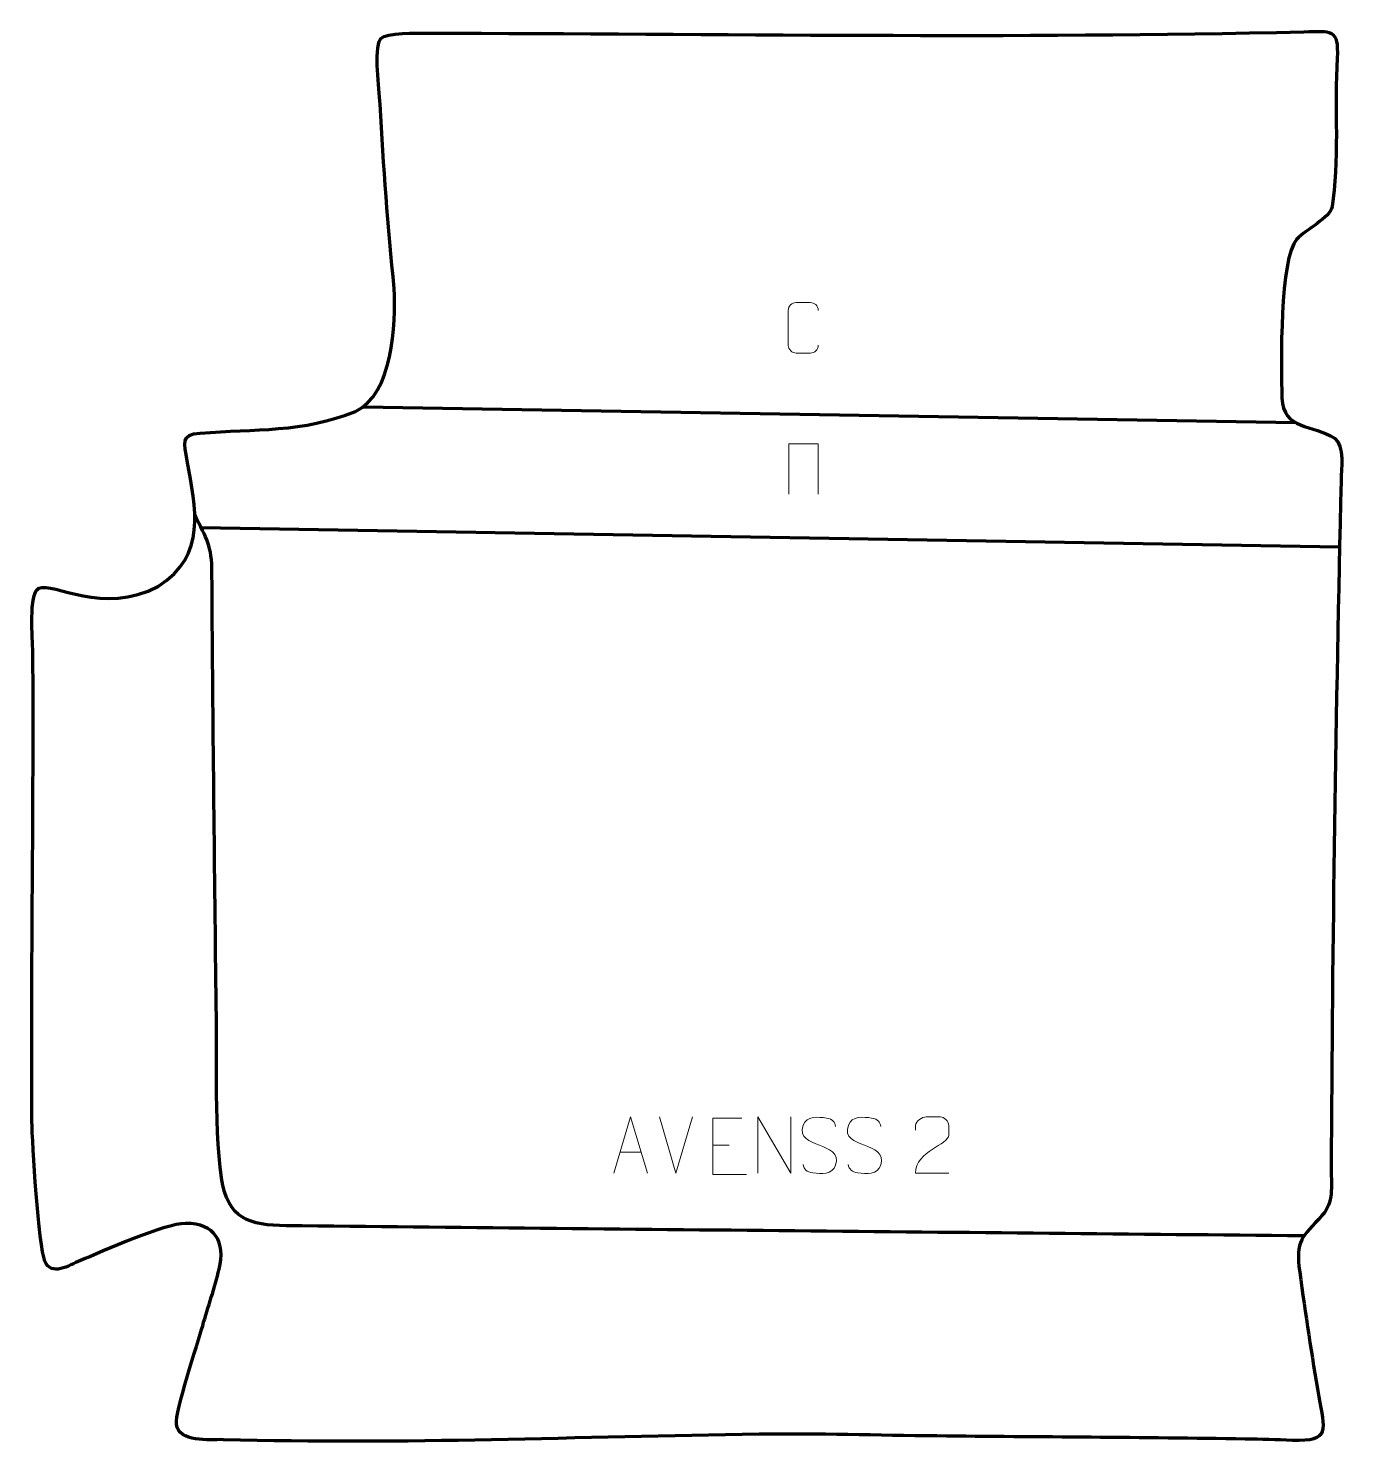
# Model space of a CAD drawing. Header units: millimetres. Extents: x -567 to 17, y 128 to 756.
import ezdxf

# ---------------------------------------------------------------- set-up
doc = ezdxf.new("R2010")
doc.units = ezdxf.units.MM
doc.header["$MEASUREMENT"] = 0
doc.layers.add('layer 2', color=7, linetype='Continuous')
doc.layers.add('layer 3', color=7, linetype='Continuous')

msp = doc.modelspace()

# ---------------------------------------------------------------- linework, layer by layer
at = {"layer": 'layer 2', "color": 142, "lineweight": 158}
for points in [[(-418.1782, 587.8708), (-418.1782, 587.8708), (-4.9036, 580.8637), (-4.9036, 580.8637)], [(-490.1225, 534.337), (-490.1225, 534.337), (14.5538, 525.754), (14.5538, 525.754)]]:
    msp.add_open_spline(points, degree=3, dxfattribs=at)
msp.add_open_spline([(-1.4821, 220.3822), (-151.7615, 221.8471), (-302.038, 223.284), (-452.3163, 224.8679), (-452.3163, 224.8679), (-468.547, 225.039), (-478.3454, 227.883), (-480.9072, 246.0096), (-480.9072, 246.0096), (-484.4128, 270.8135), (-482.7306, 306.3979), (-483.4657, 332.9625), (-483.4657, 332.9625), (-484.077, 393.2593), (-484.8879, 453.6179), (-485.199, 513.9099), (-485.199, 513.9099), (-485.2655, 526.7868), (-487.4544, 528.913), (-492.8234, 540.0596)], degree=3, knots=[0, 0, 0, 0, 0.16666667, 0.16666667, 0.16666667, 0.16666667, 0.33333333, 0.33333333, 0.33333333, 0.33333333, 0.5, 0.5, 0.5, 0.5, 0.66666667, 0.66666667, 0.66666667, 0.66666667, 1, 1, 1, 1], dxfattribs=at)
at = {"layer": 'layer 3', "color": 242, "lineweight": 158}
msp.add_open_spline([(-6.3455, 129.7587), (10.7846, 129.0144), (7.8576, 134.6955), (5.3263, 149.1299), (5.3263, 149.1299), (2.2253, 167.2566), (-0.612, 186.0471), (-3.1321, 204.2699), (-3.1321, 204.2699), (-5.1201, 218.6449), (-1.9591, 219.7582), (6.7195, 229.3608), (6.7195, 229.3608), (12.0658, 235.2764), (10.7931, 242.32), (10.817, 249.7312), (10.817, 249.7312), (11.2491, 351.1308), (12.8757, 453.7055), (15.2083, 555.1154), (15.2083, 555.1154), (15.3362, 560.2133), (16.7963, 570.5735), (12.3436, 573.8888), (12.3436, 573.8888), (2.8315, 580.0994), (-10.5089, 577.483), (-11.0215, 591.8223), (-11.0215, 591.8223), (-11.5434, 606.4204), (-11.8832, 654.0112), (-4.5121, 662.0155), (-4.5121, 662.0155), (-0.2163, 666.6803), (10.3352, 671.6106), (11.1875, 676.5126), (11.1875, 676.5126), (14.4557, 695.3073), (12.28, 721.6922), (13.4544, 742.3851), (13.4544, 742.3851), (14.2306, 755.6123), (10.8645, 754.3877), (-1.3332, 754.092), (-1.3332, 754.092), (-129.7141, 750.9799), (-261.2411, 753.292), (-389.8522, 753.4605), (-389.8522, 753.4605), (-394.2925, 753.4663), (-407.7864, 753.9401), (-410.5556, 751.0209), (-410.5556, 751.0209), (-413.4253, 745.2272), (-411.0914, 729.2657), (-410.71, 721.9435), (-410.71, 721.9435), (-409.2694, 694.2857), (-407.1583, 667.8655), (-404.473, 640.313), (-404.473, 640.313), (-403.7894, 624.5223), (-404.9367, 593.4439), (-421.6024, 585.8306), (-421.6024, 585.8306), (-445.1252, 576.3414), (-466.0873, 578.1645), (-490.3684, 576.2214), (-490.3684, 576.2214), (-499.4278, 575.4964), (-497.4539, 571.965), (-496.1249, 563.9464), (-496.1249, 563.9464), (-492.423, 542.621), (-487.2909, 522.2069), (-508.9338, 508.3383), (-508.9338, 508.3383), (-533.5704, 495.2659), (-555.6409, 510.3514), (-561.9108, 507.4218), (-561.9108, 507.4218), (-566.5894, 505.2358), (-564.6412, 484.6894), (-564.5948, 479.2023), (-564.5948, 479.2023), (-564.0579, 409.8703), (-565.4745, 340.533), (-565.0115, 271.2587), (-565.0115, 271.2587), (-564.8541, 261.4795), (-562.0512, 215.9574), (-559.2348, 209.1883), (-559.2348, 209.1883), (-556.3571, 202.2718), (-548.6281, 207.2604), (-543.4902, 209.4473), (-543.4902, 209.4473), (-533.8147, 213.5173), (-505.902, 225.9226), (-496.9064, 225.9372), (-496.9064, 225.9372), (-483.8003, 225.9584), (-479.0903, 217.765), (-482.0152, 205.5892), (-482.0152, 205.5892), (-483.912, 197.6932), (-487.05, 188.6861), (-489.3209, 180.596), (-489.3209, 180.596), (-491.427, 173.2358), (-501.6279, 142.0064), (-500.9417, 136.9874), (-500.9417, 136.9874), (-499.7956, 128.605), (-486.6682, 130.2447), (-480.1147, 130.0641), (-480.1147, 130.0641), (-399.9216, 127.8543), (-322.6554, 131.3562), (-242.6702, 132.5005), (-242.6702, 132.5005), (-216.719, 132.8184), (-190.0169, 131.9743), (-163.9682, 131.7047), (-163.9682, 131.7047), (-118.4711, 131.2338), (-72.7585, 131.092), (-27.2952, 130.3538), (-27.2952, 130.3538), (-20.3019, 130.2403), (-13.3338, 130.052), (-6.3455, 129.7587)], degree=3, knots=[0, 0, 0, 0, 0.02941176, 0.02941176, 0.02941176, 0.02941176, 0.05882353, 0.05882353, 0.05882353, 0.05882353, 0.08823529, 0.08823529, 0.08823529, 0.08823529, 0.11764706, 0.11764706, 0.11764706, 0.11764706, 0.14705882, 0.14705882, 0.14705882, 0.14705882, 0.17647059, 0.17647059, 0.17647059, 0.17647059, 0.20588235, 0.20588235, 0.20588235, 0.20588235, 0.23529412, 0.23529412, 0.23529412, 0.23529412, 0.26470588, 0.26470588, 0.26470588, 0.26470588, 0.29411765, 0.29411765, 0.29411765, 0.29411765, 0.32352941, 0.32352941, 0.32352941, 0.32352941, 0.35294118, 0.35294118, 0.35294118, 0.35294118, 0.38235294, 0.38235294, 0.38235294, 0.38235294, 0.41176471, 0.41176471, 0.41176471, 0.41176471, 0.44117647, 0.44117647, 0.44117647, 0.44117647, 0.47058824, 0.47058824, 0.47058824, 0.47058824, 0.5, 0.5, 0.5, 0.5, 0.52941176, 0.52941176, 0.52941176, 0.52941176, 0.55882353, 0.55882353, 0.55882353, 0.55882353, 0.58823529, 0.58823529, 0.58823529, 0.58823529, 0.61764706, 0.61764706, 0.61764706, 0.61764706, 0.64705882, 0.64705882, 0.64705882, 0.64705882, 0.67647059, 0.67647059, 0.67647059, 0.67647059, 0.70588235, 0.70588235, 0.70588235, 0.70588235, 0.73529412, 0.73529412, 0.73529412, 0.73529412, 0.76470588, 0.76470588, 0.76470588, 0.76470588, 0.79411765, 0.79411765, 0.79411765, 0.79411765, 0.82352941, 0.82352941, 0.82352941, 0.82352941, 0.85294118, 0.85294118, 0.85294118, 0.85294118, 0.88235294, 0.88235294, 0.88235294, 0.88235294, 0.91176471, 0.91176471, 0.91176471, 0.91176471, 0.94117647, 0.94117647, 0.94117647, 0.94117647, 1, 1, 1, 1], dxfattribs=at)
at = {"layer": 'layer 3', "color": 250, "lineweight": 9}
for points, knots in [([(-216.4784, 615.117), (-216.6036, 613.036), (-218.1058, 611.7108), (-220.0295, 611.7011), (-220.0295, 611.7011), (-222.1181, 611.7014), (-224.2067, 611.7014), (-226.295, 611.7011), (-226.295, 611.7011), (-228.0192, 611.6067), (-229.7856, 613.2946), (-229.7756, 615.1014), (-229.7756, 615.1014), (-229.7752, 620.2696), (-229.7752, 625.4373), (-229.7756, 630.6047), (-229.7756, 630.6047), (-229.7718, 632.5198), (-228.2073, 634.0597), (-226.2794, 634.0476), (-226.2794, 634.0476), (-224.1964, 634.0476), (-222.1129, 634.0476), (-220.0295, 634.0476), (-220.0295, 634.0476), (-218.286, 634.0794), (-216.5023, 632.7435), (-216.4784, 630.5601)], [0, 0, 0, 0, 0.125, 0.125, 0.125, 0.125, 0.25, 0.25, 0.25, 0.25, 0.375, 0.375, 0.375, 0.375, 0.5, 0.5, 0.5, 0.5, 0.625, 0.625, 0.625, 0.625, 0.75, 0.75, 0.75, 0.75, 1, 1, 1, 1]), ([(-229.5972, 549.0989), (-229.5972, 549.0989), (-229.5972, 571.4492), (-229.5972, 571.4492), (-229.5972, 571.4492), (-229.5972, 571.4492), (-216.4789, 571.4492), (-216.4789, 571.4492), (-216.4789, 571.4492), (-216.4789, 571.4492), (-216.4789, 549.0989), (-216.4789, 549.0989)], [0, 0, 0, 0, 0.25, 0.25, 0.25, 0.25, 0.5, 0.5, 0.5, 0.5, 1, 1, 1, 1]), ([(-307.0652, 248.1814), (-307.0652, 248.1814), (-299.6942, 273.1349), (-299.6942, 273.1349), (-299.6942, 273.1349), (-299.6942, 273.1349), (-292.1243, 248.1814), (-292.1243, 248.1814)], [0, 0, 0, 0, 0.33333333, 0.33333333, 0.33333333, 0.33333333, 1, 1, 1, 1]), ([(-250.3048, 272.5378), (-250.3048, 272.5378), (-263.1787, 272.5378), (-263.1787, 272.5378), (-263.1787, 272.5378), (-263.1787, 272.5378), (-263.1787, 247.5842), (-263.1787, 247.5842), (-263.1787, 247.5842), (-263.1787, 247.5842), (-248.3129, 247.5842), (-248.3129, 247.5842)], [0, 0, 0, 0, 0.25, 0.25, 0.25, 0.25, 0.5, 0.5, 0.5, 0.5, 1, 1, 1, 1]), ([(-243.338, 248.1814), (-243.338, 248.1814), (-243.338, 273.1349), (-243.338, 273.1349), (-243.338, 273.1349), (-243.338, 273.1349), (-228.6832, 248.1814), (-228.6832, 248.1814), (-228.6832, 248.1814), (-228.6832, 248.1814), (-228.6832, 273.1349), (-228.6832, 273.1349)], [0, 0, 0, 0, 0.25, 0.25, 0.25, 0.25, 0.5, 0.5, 0.5, 0.5, 1, 1, 1, 1]), ([(-216.0106, 260.6581), (-220.2589, 262.1285), (-225.167, 263.9243), (-223.1619, 269.4446), (-223.1619, 269.4446), (-221.6584, 273.5845), (-216.4448, 273.196), (-212.8412, 272.5949), (-212.8412, 272.5949), (-209.9806, 272.1177), (-209.1159, 270.9045), (-208.8053, 268.8204)], [0, 0, 0, 0, 0.25, 0.25, 0.25, 0.25, 0.5, 0.5, 0.5, 0.5, 1, 1, 1, 1]), ([(-196.0106, 260.6581), (-200.2589, 262.1285), (-205.167, 263.9243), (-203.1619, 269.4446), (-203.1619, 269.4446), (-201.6584, 273.5845), (-196.4448, 273.196), (-192.8412, 272.5949), (-192.8412, 272.5949), (-189.9806, 272.1177), (-189.1159, 270.9045), (-188.8053, 268.8204)], [0, 0, 0, 0, 0.25, 0.25, 0.25, 0.25, 0.5, 0.5, 0.5, 0.5, 1, 1, 1, 1]), ([(-158.6392, 248.171), (-163.5536, 248.1713), (-168.468, 248.1713), (-173.3821, 248.171), (-173.3821, 248.171), (-173.3821, 258.1033), (-158.7311, 260.7445), (-158.6392, 265.0548), (-158.6392, 265.0548), (-158.6395, 266.4789), (-158.6395, 267.9026), (-158.6392, 269.3259), (-158.6392, 269.3259), (-158.6561, 271.403), (-160.7789, 273.1278), (-162.4499, 273.1451), (-162.4499, 273.1451), (-164.5231, 273.1447), (-166.596, 273.1447), (-168.6684, 273.1451), (-168.6684, 273.1451), (-170.4905, 273.1616), (-173.3152, 271.3695), (-173.3821, 269.2759), (-173.3821, 269.2759), (-173.3821, 269.2759), (-173.3821, 267.2211), (-173.3821, 267.2211)], [0, 0, 0, 0, 0.125, 0.125, 0.125, 0.125, 0.25, 0.25, 0.25, 0.25, 0.375, 0.375, 0.375, 0.375, 0.5, 0.5, 0.5, 0.5, 0.625, 0.625, 0.625, 0.625, 0.75, 0.75, 0.75, 0.75, 1, 1, 1, 1]), ([(-216.0106, 260.658), (-211.992, 259.0113), (-206.9625, 257.123), (-208.7965, 251.7627), (-208.7965, 251.7627), (-210.2563, 247.4963), (-215.1671, 247.753), (-218.8932, 248.3077), (-218.8932, 248.3077), (-221.6432, 248.7175), (-222.8641, 249.931), (-223.2421, 252.0432)], [0, 0, 0, 0, 0.25, 0.25, 0.25, 0.25, 0.5, 0.5, 0.5, 0.5, 1, 1, 1, 1]), ([(-196.0106, 260.658), (-191.992, 259.0113), (-186.9625, 257.123), (-188.7965, 251.7627), (-188.7965, 251.7627), (-190.2563, 247.4963), (-195.1671, 247.753), (-198.8932, 248.3077), (-198.8932, 248.3077), (-201.6432, 248.7175), (-202.8641, 249.931), (-203.2421, 252.0432)], [0, 0, 0, 0, 0.25, 0.25, 0.25, 0.25, 0.5, 0.5, 0.5, 0.5, 1, 1, 1, 1])]:
    msp.add_open_spline(points, degree=3, knots=knots, dxfattribs=at)
for points in [[(-279.5947, 248.1813), (-279.5947, 248.1813), (-286.9165, 273.1349), (-286.9165, 273.1349)], [(-272.2728, 273.1349), (-272.2728, 273.1349), (-279.5946, 248.1813), (-279.5946, 248.1813)], [(-304.3426, 257.4308), (-304.3426, 257.4308), (-294.8469, 257.4308), (-294.8469, 257.4308)], [(-263.1787, 260.6581), (-263.1787, 260.6581), (-256.0106, 260.6581), (-256.0106, 260.6581)]]:
    msp.add_open_spline(points, degree=3, dxfattribs=at)

doc.saveas('drawing.dxf')
